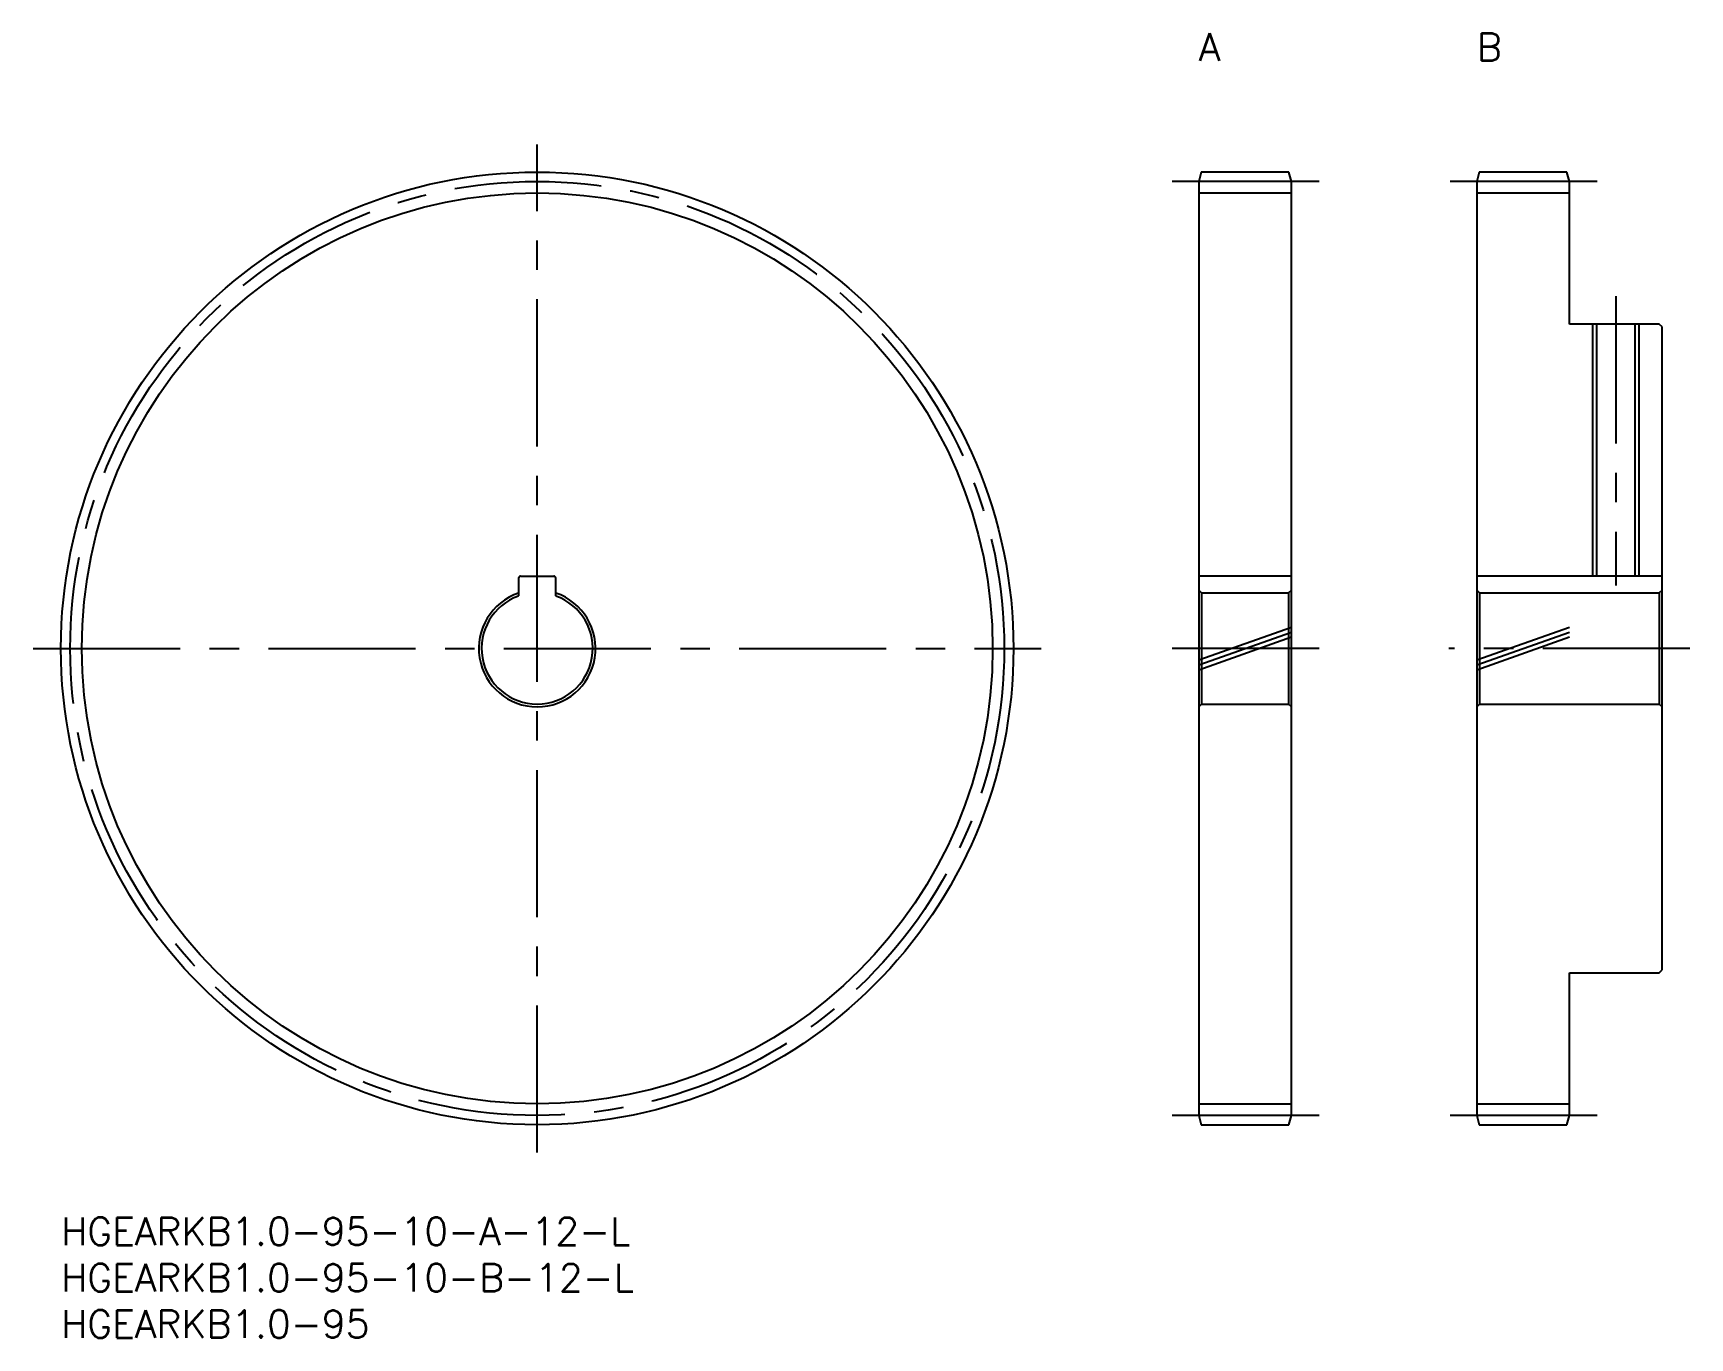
# Model space of a CAD drawing. Extents: x -3 to 176, y -13 to 128.
import ezdxf

# ---------------------------------------------------------------- set-up
doc = ezdxf.new("R2010")
doc.units = 0
doc.header["$LTSCALE"] = 0.5
doc.linetypes.add('CENTER', pattern=[50.8, 31.75, -6.35, 6.35, -6.35])
doc.linetypes.add('PHANTOM', pattern=[63.5, 31.75, -6.35, 6.35, -6.35, 6.35, -6.35])
for name, color, linetype in [('MSM_CENTER', 1, 'CENTER'), ('MSM_CONTINUOUS', 7, 'CONTINUOUS'), ('MSM_IMAGINARY', 6, 'PHANTOM'), ('MSM_NARROW', 5, 'CONTINUOUS'), ('MSM_PART_NUMBER', 7, 'CONTINUOUS')]:
    doc.layers.add(name, color=color, linetype=linetype)
doc.styles.get("Standard").update_dxf_attribs({"font": 'txt.shx', "height": 1, "bigfont": 'bigfont.shx'})

# ---------------------------------------------------------------- blocks, each defined once
blk = doc.blocks.new('*U27')
at = {"layer": 'MSM_PART_NUMBER'}
blk.add_text('A', height=3, dxfattribs=at).set_placement((122.8, 124.8))
blk = doc.blocks.new('*U28')
at = {"layer": 'MSM_PART_NUMBER'}
blk.add_text('B', height=3, dxfattribs=at).set_placement((152.8, 124.8))
blk = doc.blocks.new('*U29')
at = {"layer": 'MSM_PART_NUMBER'}
blk.add_text('HGEARKB1.0-95-10-A-12-L', height=3, dxfattribs=at).set_placement((0, -3))
blk = doc.blocks.new('*U30')
at = {"layer": 'MSM_PART_NUMBER'}
blk.add_text('HGEARKB1.0-95-10-B-12-L', height=3, dxfattribs=at).set_placement((0, -8))
blk = doc.blocks.new('*U31')
at = {"layer": 'MSM_PART_NUMBER'}
blk.add_text('HGEARKB1.0-95', height=3, dxfattribs=at).set_placement((0, -13))

msp = doc.modelspace()

# ---------------------------------------------------------------- linework, layer by layer
at = {"layer": 'MSM_CENTER'}
for p, q in [((51.4, 7), (51.4, 115.8)), ((135.8, 111.8), (119.8, 111.8)), ((165.8, 111.8), (149.8, 111.8)), ((167.8, 99.4), (167.8, 68.2)), ((-3, 61.4), (105.8, 61.4)), ((135.8, 61.4), (119.8, 61.4)), ((175.8, 61.4), (149.8, 61.4)), ((135.8, 11), (119.8, 11)), ((165.8, 11), (149.8, 11))]:
    msp.add_line(p, q, dxfattribs=at)
msp.add_circle((51.4, 61.4), 50.4, dxfattribs=at)
at = {"layer": 'MSM_CONTINUOUS'}
for p, q in [((123.07, 112.8), (122.8, 111.8)), ((132.53, 112.8), (123.07, 112.8)), ((132.8, 111.8), (132.53, 112.8)), ((153.07, 112.8), (152.8, 111.8)), ((162.53, 112.8), (153.07, 112.8)), ((162.8, 111.8), (162.53, 112.8)), ((122.8, 111.8), (122.8, 11)), ((132.8, 11), (132.8, 111.8)), ((152.8, 111.8), (152.8, 11)), ((162.8, 96.4), (162.8, 111.8)), ((122.8, 110.55), (132.8, 110.55)), ((152.8, 110.55), (162.8, 110.55)), ((172.5, 96.4), (162.8, 96.4)), ((165.73, 96.4), (165.73, 69.2)), ((169.87, 96.4), (169.87, 69.2)), ((172.8, 96.1), (172.5, 96.4)), ((172.8, 26.7), (172.8, 96.1)), ((49.4, 69), (49.4, 67.06)), ((49.6, 69.2), (53.2, 69.2)), ((53.4, 67.06), (53.4, 69)), ((132.8, 69.2), (122.8, 69.2)), ((172.8, 69.2), (152.8, 69.2)), ((123.1, 67.4), (122.8, 67.7)), ((123.1, 67.4), (123.1, 55.4)), ((123.1, 67.4), (132.5, 67.4)), ((132.8, 67.7), (132.5, 67.4)), ((132.5, 67.4), (132.5, 55.4)), ((153.1, 67.4), (152.8, 67.7)), ((153.1, 67.4), (153.1, 55.4)), ((153.1, 67.4), (172.5, 67.4)), ((172.8, 67.7), (172.5, 67.4)), ((172.5, 67.4), (172.5, 55.4)), ((123.1, 55.4), (122.8, 55.1)), ((123.1, 55.4), (132.5, 55.4)), ((132.8, 55.1), (132.5, 55.4)), ((153.1, 55.4), (152.8, 55.1)), ((153.1, 55.4), (172.5, 55.4)), ((172.8, 55.1), (172.5, 55.4)), ((162.8, 11), (162.8, 26.4)), ((162.8, 26.4), (172.5, 26.4)), ((172.5, 26.4), (172.8, 26.7)), ((122.8, 12.25), (132.8, 12.25)), ((122.8, 11), (123.07, 10)), ((132.53, 10), (132.8, 11)), ((152.8, 12.25), (162.8, 12.25)), ((152.8, 11), (153.07, 10)), ((162.53, 10), (162.8, 11)), ((123.07, 10), (132.53, 10)), ((153.07, 10), (162.53, 10))]:
    msp.add_line(p, q, dxfattribs=at)
msp.add_circle((51.4, 61.4), 51.4, dxfattribs=at)
for centre, radius, start, end in [((49.6, 69), 0.2, 90, 180), ((53.2, 69), 0.2, 0, 90), ((51.4, 61.4), 6.3, 108.5094, 71.4906), ((51.4, 61.4), 6, 109.4712, 70.5288)]:
    msp.add_arc(centre, radius, start, end, dxfattribs=at)
at = {"layer": 'MSM_IMAGINARY'}
for p, q in [((122.8, 60.16), (132.8, 63.7)), ((122.8, 59.63), (132.8, 63.17)), ((122.8, 59.1), (132.8, 62.64)), ((152.8, 60.16), (162.8, 63.7)), ((152.8, 59.63), (162.8, 63.17)), ((152.8, 59.1), (162.8, 62.64))]:
    msp.add_line(p, q, dxfattribs=at)
at = {"layer": 'MSM_NARROW'}
for p, q in [((165.3, 96.4), (165.3, 69.2)), ((170.3, 96.4), (170.3, 69.2))]:
    msp.add_line(p, q, dxfattribs=at)
msp.add_circle((51.4, 61.4), 49.15, dxfattribs=at)

# ---------------------------------------------------------------- block references
at = {"layer": 'MSM_CONTINUOUS'}
for name in ['*U27', '*U28', '*U29', '*U30', '*U31']:
    msp.add_blockref(name, (0, 0), dxfattribs=at)

doc.saveas('drawing.dxf')
